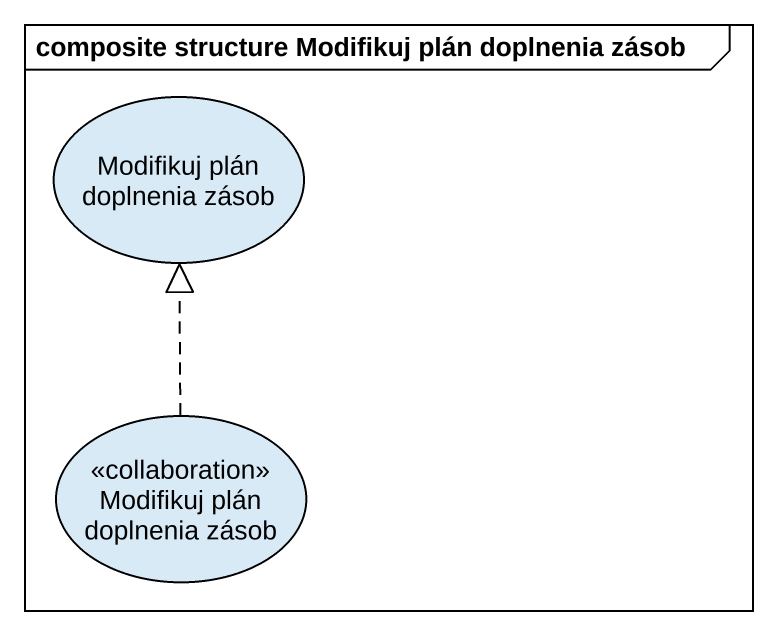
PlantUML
@startuml
mainframe composite structure Modifikuj plán doplnenia zásob
usecase "Modifikuj plán doplnenia zásob" as Modifikuj_plán_doplnenia
usecase "Modifikuj plán doplnenia zásob" as Modifikuj_plán_doplnenia_2 <<collaboration>>
Modifikuj_plán_doplnenia_2 .up.|> Modifikuj_plán_doplnenia
@enduml
